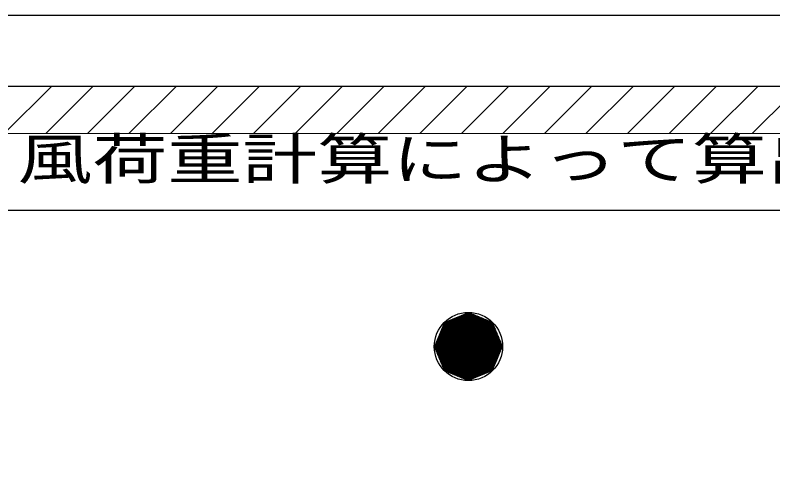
# Model space of a CAD drawing. Units: millimetres, scale not verified. Extents: x -122 to 111, y -112 to 112.
# Drawn here: x -20.54 to 20.4, y 72.9 to 97.11 of the extents above; entities that cross this region are included whole.
import ezdxf
from ezdxf.enums import TextEntityAlignment as Align

# ---------------------------------------------------------------- set-up
doc = ezdxf.new("R2010")
doc.units = ezdxf.units.MM
doc.header["$LTSCALE"] = 0.1
doc.layers.add('0-0_寸法線', color=6, linetype='Continuous')
doc.layers.add('0-1_Z_O-文字', color=134, linetype='Continuous')
doc.layers.add('0-2_ハッチング', color=30, linetype='Continuous', lineweight=18)
doc.styles.add('ＭＳ Ｐゴシック', font='')
doc.styles.get('ＭＳ Ｐゴシック').set_extended_font_data('MS PGothic')

msp = doc.modelspace()

# ---------------------------------------------------------------- linework, layer by layer
at = {"layer": '0-0_寸法線'}
for p, q in [((5.4207, 78.282), (3.0474, 80.6553)), ((5.4248, 78.292), (3.0574, 80.6594)), ((5.429, 78.302), (3.0674, 80.6636)), ((5.4331, 78.312), (3.0774, 80.6677)), ((5.4372, 78.322), (3.0874, 80.6718)), ((5.4414, 78.332), (3.0974, 80.676)), ((5.4455, 78.342), (3.1074, 80.6801)), ((5.4497, 78.352), (3.1174, 80.6843)), ((5.4538, 78.362), (3.1274, 80.6884)), ((5.458, 78.372), (3.1374, 80.6926)), ((5.4621, 78.382), (3.1474, 80.6967)), ((5.4662, 78.392), (3.1574, 80.7008)), ((5.4704, 78.402), (3.1674, 80.705)), ((5.4745, 78.412), (3.1774, 80.7091)), ((5.4787, 78.422), (3.1874, 80.7133)), ((5.4828, 78.432), (3.1974, 80.7174)), ((5.487, 78.442), (3.2074, 80.7215)), ((5.4911, 78.452), (3.2174, 80.7257)), ((5.4952, 78.462), (3.2274, 80.7298)), ((5.4994, 78.472), (3.2374, 80.734)), ((5.5035, 78.482), (3.2474, 80.7381)), ((5.5077, 78.492), (3.2574, 80.7423)), ((5.5118, 78.502), (3.2674, 80.7464)), ((5.516, 78.512), (3.2774, 80.7505)), ((5.5201, 78.522), (3.2874, 80.7547)), ((5.5242, 78.532), (3.2974, 80.7588)), ((5.5284, 78.542), (3.3074, 80.763)), ((5.5325, 78.552), (3.3174, 80.7671)), ((5.5367, 78.562), (3.3274, 80.7713)), ((5.5408, 78.572), (3.3374, 80.7754)), ((5.5449, 78.582), (3.3474, 80.7795)), ((5.5491, 78.592), (3.3574, 80.7837)), ((5.5532, 78.602), (3.3674, 80.7878)), ((5.5574, 78.612), (3.3774, 80.792)), ((5.5615, 78.622), (3.3874, 80.7961)), ((5.5657, 78.632), (3.3974, 80.8002)), ((5.5698, 78.642), (3.4074, 80.8044)), ((5.5739, 78.652), (3.4174, 80.8085)), ((5.5781, 78.662), (3.4274, 80.8127)), ((5.5822, 78.672), (3.4374, 80.8168)), ((5.5864, 78.682), (3.4474, 80.821)), ((5.5905, 78.692), (3.4574, 80.8251)), ((5.5947, 78.702), (3.4674, 80.8292)), ((5.5988, 78.712), (3.4774, 80.8334)), ((5.6029, 78.722), (3.4874, 80.8375)), ((5.6071, 78.732), (3.4974, 80.8417)), ((5.6112, 78.742), (3.5074, 80.8458)), ((5.6154, 78.752), (3.5174, 80.85)), ((5.6195, 78.762), (3.5274, 80.8541)), ((5.6236, 78.772), (3.5374, 80.8582)), ((5.6278, 78.782), (3.5474, 80.8624)), ((5.6319, 78.792), (3.5574, 80.8665)), ((5.6361, 78.802), (3.5674, 80.8707)), ((5.6402, 78.812), (3.5774, 80.8748)), ((5.6444, 78.822), (3.5874, 80.8789)), ((5.6485, 78.832), (3.5974, 80.8831)), ((5.6526, 78.842), (3.6074, 80.8872)), ((5.6568, 78.852), (3.6174, 80.8914)), ((5.6609, 78.862), (3.6274, 80.8955)), ((5.6651, 78.872), (3.6374, 80.8997)), ((5.6692, 78.882), (3.6474, 80.9038)), ((5.6734, 78.892), (3.6574, 80.9079)), ((5.6775, 78.902), (3.6674, 80.9121)), ((5.6816, 78.912), (3.6774, 80.9162)), ((5.6858, 78.922), (3.6874, 80.9204)), ((5.6899, 78.932), (3.6974, 80.9245)), ((5.6941, 78.942), (3.7074, 80.9287)), ((5.6982, 78.952), (3.7174, 80.9328)), ((5.7023, 78.962), (3.7274, 80.9369)), ((5.7065, 78.972), (3.7374, 80.9411)), ((5.7106, 78.982), (3.7474, 80.9452)), ((5.7148, 78.992), (3.7574, 80.9494)), ((5.7189, 79.002), (3.7674, 80.9535)), ((5.7231, 79.012), (3.7774, 80.9576)), ((5.7272, 79.022), (3.7874, 80.9618)), ((5.7313, 79.032), (3.7974, 80.9659)), ((5.7355, 79.042), (3.8074, 80.9701)), ((5.7396, 79.052), (3.8174, 80.9742)), ((5.7438, 79.062), (3.8274, 80.9784)), ((5.7479, 79.072), (3.8374, 80.9825)), ((5.7521, 79.082), (3.8474, 80.9866)), ((5.7562, 79.092), (3.8574, 80.9908)), ((5.7603, 79.102), (3.8674, 80.9949)), ((5.7645, 79.112), (3.8774, 80.9991)), ((5.7686, 79.122), (3.8874, 81.0032)), ((5.7728, 79.132), (3.8974, 81.0074)), ((5.7769, 79.142), (3.9074, 81.0115)), ((5.781, 79.152), (3.9174, 81.0156)), ((5.7852, 79.162), (3.9274, 81.0198)), ((5.7893, 79.172), (3.9374, 81.0239)), ((5.7935, 79.182), (3.9474, 81.0281)), ((5.7903, 79.1993), (3.9648, 81.0249)), ((5.7803, 79.2235), (3.9889, 81.0149)), ((5.7703, 79.2476), (4.013, 81.0049)), ((5.7603, 79.2718), (4.0372, 80.9949)), ((5.7503, 79.2959), (4.0613, 80.9849)), ((5.7403, 79.3201), (4.0855, 80.9749)), ((5.7303, 79.3442), (4.1096, 80.9649)), ((5.7203, 79.3683), (4.1338, 80.9549)), ((5.7103, 79.3925), (4.1579, 80.9449)), ((5.7003, 79.4166), (4.182, 80.9349)), ((5.6903, 79.4408), (4.2062, 80.9249)), ((5.6803, 79.4649), (4.2303, 80.9149)), ((5.6703, 79.4891), (4.2545, 80.9049)), ((5.6603, 79.5132), (4.2786, 80.8949)), ((5.6503, 79.5373), (4.3027, 80.8849)), ((5.6403, 79.5615), (4.3269, 80.8749)), ((5.6303, 79.5856), (4.351, 80.8649)), ((5.6203, 79.6098), (4.3752, 80.8549)), ((5.6103, 79.6339), (4.3993, 80.8449)), ((5.6003, 79.658), (4.4235, 80.8349)), ((5.5903, 79.6822), (4.4476, 80.8249)), ((5.5803, 79.7063), (4.4717, 80.8149)), ((5.5703, 79.7305), (4.4959, 80.8049)), ((5.5603, 79.7546), (4.52, 80.7949)), ((5.5503, 79.7788), (4.5442, 80.7849)), ((5.5403, 79.8029), (4.5683, 80.7749)), ((5.5303, 79.827), (4.5925, 80.7649)), ((5.5203, 79.8512), (4.6166, 80.7549)), ((5.5103, 79.8753), (4.6407, 80.7449)), ((5.5003, 79.8995), (4.6649, 80.7349)), ((5.4903, 79.9236), (4.689, 80.7249)), ((5.4803, 79.9478), (4.7132, 80.7149)), ((5.4703, 79.9719), (4.7373, 80.7049)), ((5.4603, 79.996), (4.7614, 80.6949)), ((5.4503, 80.0202), (4.7856, 80.6849)), ((5.4403, 80.0443), (4.8097, 80.6749)), ((5.4303, 80.0685), (4.8339, 80.6649)), ((5.4203, 80.0926), (4.858, 80.6549)), ((5.0141, 77.7835), (2.5489, 80.2487)), ((5.0241, 77.7876), (2.553, 80.2587)), ((5.0341, 77.7918), (2.5572, 80.2687)), ((5.0441, 77.7959), (2.5613, 80.2787)), ((5.0541, 77.8001), (2.5655, 80.2887)), ((5.0641, 77.8042), (2.5696, 80.2987)), ((5.0741, 77.8084), (2.5738, 80.3087)), ((5.0841, 77.8125), (2.5779, 80.3187)), ((5.0941, 77.8166), (2.582, 80.3287)), ((5.1041, 77.8208), (2.5862, 80.3387)), ((5.1141, 77.8249), (2.5903, 80.3487)), ((5.1241, 77.8291), (2.5945, 80.3587)), ((5.1341, 77.8332), (2.5986, 80.3687)), ((5.1441, 77.8373), (2.6028, 80.3787)), ((5.1541, 77.8415), (2.6069, 80.3887)), ((5.1641, 77.8456), (2.611, 80.3987)), ((5.1741, 77.8498), (2.6152, 80.4087)), ((5.1841, 77.8539), (2.6193, 80.4187)), ((5.1941, 77.8581), (2.6235, 80.4287)), ((5.2041, 77.8622), (2.6276, 80.4387)), ((5.2141, 77.8663), (2.6317, 80.4487)), ((5.2241, 77.8705), (2.6359, 80.4587)), ((5.2341, 77.8746), (2.64, 80.4687)), ((5.2441, 77.8788), (2.6442, 80.4787)), ((5.2541, 77.8829), (2.6483, 80.4887)), ((5.2591, 77.892), (2.6574, 80.4937)), ((5.2633, 77.902), (2.6674, 80.4979)), ((5.2674, 77.912), (2.6774, 80.502)), ((5.2716, 77.922), (2.6874, 80.5062)), ((5.2757, 77.932), (2.6974, 80.5103)), ((5.2798, 77.942), (2.7074, 80.5144)), ((5.284, 77.952), (2.7174, 80.5186)), ((5.2881, 77.962), (2.7274, 80.5227)), ((5.2923, 77.972), (2.7374, 80.5269)), ((5.2964, 77.982), (2.7474, 80.531)), ((5.3006, 77.992), (2.7574, 80.5352)), ((5.3047, 78.002), (2.7674, 80.5393)), ((5.3088, 78.012), (2.7774, 80.5434)), ((5.313, 78.022), (2.7874, 80.5476)), ((5.3171, 78.032), (2.7974, 80.5517)), ((5.3213, 78.042), (2.8074, 80.5559)), ((5.3254, 78.052), (2.8174, 80.56)), ((5.3296, 78.062), (2.8274, 80.5641)), ((5.3337, 78.072), (2.8374, 80.5683)), ((5.3378, 78.082), (2.8474, 80.5724)), ((5.342, 78.092), (2.8574, 80.5766)), ((5.3461, 78.102), (2.8674, 80.5807)), ((5.3503, 78.112), (2.8774, 80.5849)), ((5.3544, 78.122), (2.8874, 80.589)), ((5.3585, 78.132), (2.8974, 80.5931)), ((5.3627, 78.142), (2.9074, 80.5973)), ((5.3668, 78.152), (2.9174, 80.6014)), ((5.371, 78.162), (2.9274, 80.6056)), ((5.3751, 78.172), (2.9374, 80.6097)), ((5.3793, 78.182), (2.9474, 80.6139)), ((5.3834, 78.192), (2.9574, 80.618)), ((5.3875, 78.202), (2.9674, 80.6221)), ((5.3917, 78.212), (2.9774, 80.6263)), ((5.3958, 78.222), (2.9874, 80.6304)), ((5.4, 78.232), (2.9974, 80.6346)), ((5.4041, 78.242), (3.0074, 80.6387)), ((5.4083, 78.252), (3.0174, 80.6428)), ((5.4124, 78.262), (3.0274, 80.647)), ((5.4165, 78.272), (3.0374, 80.6511)), ((5.4103, 80.1167), (4.8822, 80.6449)), ((5.4003, 80.1409), (4.9063, 80.6349)), ((5.3903, 80.165), (4.9304, 80.6249)), ((5.3803, 80.1892), (4.9546, 80.6149)), ((5.3703, 80.2133), (4.9787, 80.6049)), ((5.3603, 80.2375), (5.0029, 80.5949)), ((5.3503, 80.2616), (5.027, 80.5849)), ((5.3403, 80.2857), (5.0512, 80.5749)), ((5.3303, 80.3099), (5.0753, 80.5649)), ((5.3203, 80.334), (5.0994, 80.5549)), ((5.3103, 80.3582), (5.1236, 80.5449)), ((5.3003, 80.3823), (5.1477, 80.5349)), ((5.2903, 80.4065), (5.1719, 80.5249)), ((5.2803, 80.4306), (5.196, 80.5149)), ((5.2703, 80.4547), (5.2201, 80.5049)), ((5.2603, 80.4789), (5.2443, 80.4949)), ((4.6041, 77.6137), (2.3791, 79.8387)), ((4.6141, 77.6178), (2.3832, 79.8487)), ((4.6241, 77.622), (2.3874, 79.8587)), ((4.6341, 77.6261), (2.3915, 79.8687)), ((4.6441, 77.6302), (2.3956, 79.8787)), ((4.6541, 77.6344), (2.3998, 79.8887)), ((4.6641, 77.6385), (2.4039, 79.8987)), ((4.6741, 77.6427), (2.4081, 79.9087)), ((4.6841, 77.6468), (2.4122, 79.9187)), ((4.6941, 77.651), (2.4164, 79.9287)), ((4.7041, 77.6551), (2.4205, 79.9387)), ((4.7141, 77.6592), (2.4246, 79.9487)), ((4.7241, 77.6634), (2.4288, 79.9587)), ((4.7341, 77.6675), (2.4329, 79.9687)), ((4.7441, 77.6717), (2.4371, 79.9787)), ((4.7541, 77.6758), (2.4412, 79.9887)), ((4.7641, 77.6799), (2.4454, 79.9987)), ((4.7741, 77.6841), (2.4495, 80.0087)), ((4.7841, 77.6882), (2.4536, 80.0187)), ((4.7941, 77.6924), (2.4578, 80.0287)), ((4.8041, 77.6965), (2.4619, 80.0387)), ((4.8141, 77.7007), (2.4661, 80.0487)), ((4.8241, 77.7048), (2.4702, 80.0587)), ((4.8341, 77.7089), (2.4743, 80.0687)), ((4.8441, 77.7131), (2.4785, 80.0787)), ((4.8541, 77.7172), (2.4826, 80.0887)), ((4.8641, 77.7214), (2.4868, 80.0987)), ((4.8741, 77.7255), (2.4909, 80.1087)), ((4.8841, 77.7297), (2.4951, 80.1187)), ((4.8941, 77.7338), (2.4992, 80.1287)), ((4.9041, 77.7379), (2.5033, 80.1387)), ((4.9141, 77.7421), (2.5075, 80.1487)), ((4.9241, 77.7462), (2.5116, 80.1587)), ((4.9341, 77.7504), (2.5158, 80.1687)), ((4.9441, 77.7545), (2.5199, 80.1787)), ((4.9541, 77.7586), (2.5241, 80.1887)), ((4.9641, 77.7628), (2.5282, 80.1987)), ((4.9741, 77.7669), (2.5323, 80.2087)), ((4.9841, 77.7711), (2.5365, 80.2187)), ((4.9941, 77.7752), (2.5406, 80.2287)), ((5.0041, 77.7794), (2.5448, 80.2387)), ((4.1941, 77.4438), (2.2093, 79.4287)), ((4.2041, 77.448), (2.2134, 79.4387)), ((4.2141, 77.4521), (2.2175, 79.4487)), ((4.2241, 77.4563), (2.2217, 79.4587)), ((4.2341, 77.4604), (2.2258, 79.4687)), ((4.2441, 77.4646), (2.23, 79.4787)), ((4.2541, 77.4687), (2.2341, 79.4887)), ((4.2641, 77.4728), (2.2382, 79.4987)), ((4.2741, 77.477), (2.2424, 79.5087)), ((4.2841, 77.4811), (2.2465, 79.5187)), ((4.2941, 77.4853), (2.2507, 79.5287)), ((4.3041, 77.4894), (2.2548, 79.5387)), ((4.3141, 77.4935), (2.259, 79.5487)), ((4.3241, 77.4977), (2.2631, 79.5587)), ((4.3341, 77.5018), (2.2672, 79.5687)), ((4.3441, 77.506), (2.2714, 79.5787)), ((4.3541, 77.5101), (2.2755, 79.5887)), ((4.3641, 77.5143), (2.2797, 79.5987)), ((4.3741, 77.5184), (2.2838, 79.6087)), ((4.3841, 77.5225), (2.288, 79.6187)), ((4.3941, 77.5267), (2.2921, 79.6287)), ((4.4041, 77.5308), (2.2962, 79.6387)), ((4.4141, 77.535), (2.3004, 79.6487)), ((4.4241, 77.5391), (2.3045, 79.6587)), ((4.4341, 77.5433), (2.3087, 79.6687)), ((4.4441, 77.5474), (2.3128, 79.6787)), ((4.4541, 77.5515), (2.3169, 79.6887)), ((4.4641, 77.5557), (2.3211, 79.6987)), ((4.4741, 77.5598), (2.3252, 79.7087)), ((4.4841, 77.564), (2.3294, 79.7187)), ((4.4941, 77.5681), (2.3335, 79.7287)), ((4.5041, 77.5722), (2.3377, 79.7387)), ((4.5141, 77.5764), (2.3418, 79.7487)), ((4.5241, 77.5805), (2.3459, 79.7587)), ((4.5341, 77.5847), (2.3501, 79.7687)), ((4.5441, 77.5888), (2.3542, 79.7787)), ((4.5541, 77.593), (2.3584, 79.7887)), ((4.5641, 77.5971), (2.3625, 79.7987)), ((4.5741, 77.6012), (2.3667, 79.8087)), ((4.5841, 77.6054), (2.3708, 79.8187)), ((4.5941, 77.6095), (2.3749, 79.8287)), ((3.9541, 77.3444), (2.1098, 79.1887)), ((3.9641, 77.3486), (2.114, 79.1987)), ((3.9326, 77.3518), (2.1172, 79.1672)), ((3.9741, 77.3527), (2.1181, 79.2087)), ((3.9841, 77.3569), (2.1223, 79.2187)), ((3.9941, 77.361), (2.1264, 79.2287)), ((3.9085, 77.3618), (2.1272, 79.143)), ((4.0041, 77.3651), (2.1306, 79.2387)), ((4.0141, 77.3693), (2.1347, 79.2487)), ((3.8843, 77.3718), (2.1372, 79.1189)), ((4.0241, 77.3734), (2.1388, 79.2587)), ((4.0341, 77.3776), (2.143, 79.2687)), ((4.0441, 77.3817), (2.1471, 79.2787)), ((3.8602, 77.3818), (2.1472, 79.0948)), ((4.0541, 77.3859), (2.1513, 79.2887)), ((4.0641, 77.39), (2.1554, 79.2987)), ((3.836, 77.3918), (2.1572, 79.0706)), ((4.0741, 77.3941), (2.1595, 79.3087)), ((4.0841, 77.3983), (2.1637, 79.3187)), ((3.8119, 77.4018), (2.1672, 79.0465)), ((4.0941, 77.4024), (2.1678, 79.3287)), ((4.1041, 77.4066), (2.172, 79.3387)), ((4.1141, 77.4107), (2.1761, 79.3487)), ((3.7877, 77.4118), (2.1772, 79.0223)), ((4.1241, 77.4148), (2.1803, 79.3587)), ((4.1341, 77.419), (2.1844, 79.3687)), ((4.1441, 77.4231), (2.1885, 79.3787)), ((4.1541, 77.4273), (2.1927, 79.3887)), ((4.1641, 77.4314), (2.1968, 79.3987)), ((4.1741, 77.4356), (2.201, 79.4087)), ((4.1841, 77.4397), (2.2051, 79.4187)), ((3.7636, 77.4218), (2.1872, 78.9982)), ((3.7395, 77.4318), (2.1972, 78.9741)), ((3.7153, 77.4418), (2.2072, 78.9499)), ((3.6912, 77.4518), (2.2172, 78.9258)), ((3.667, 77.4618), (2.2272, 78.9016)), ((3.6429, 77.4718), (2.2372, 78.8775)), ((3.6187, 77.4818), (2.2472, 78.8533)), ((3.5946, 77.4918), (2.2572, 78.8292)), ((3.5705, 77.5018), (2.2672, 78.8051)), ((3.5463, 77.5118), (2.2772, 78.7809)), ((3.5222, 77.5218), (2.2872, 78.7568)), ((3.498, 77.5318), (2.2972, 78.7326)), ((3.4739, 77.5418), (2.3072, 78.7085)), ((3.4498, 77.5518), (2.3172, 78.6843)), ((3.4256, 77.5618), (2.3272, 78.6602)), ((3.4015, 77.5718), (2.3372, 78.6361)), ((3.3773, 77.5818), (2.3472, 78.6119)), ((3.3532, 77.5918), (2.3572, 78.5878)), ((3.329, 77.6018), (2.3672, 78.5636)), ((3.3049, 77.6118), (2.3772, 78.5395)), ((3.2808, 77.6218), (2.3872, 78.5153)), ((3.2566, 77.6318), (2.3972, 78.4912)), ((3.2325, 77.6418), (2.4072, 78.4671)), ((3.2083, 77.6518), (2.4172, 78.4429)), ((3.1842, 77.6618), (2.4272, 78.4188)), ((3.16, 77.6718), (2.4372, 78.3946)), ((3.1359, 77.6818), (2.4472, 78.3705)), ((3.1118, 77.6918), (2.4572, 78.3464)), ((3.0876, 77.7018), (2.4672, 78.3222)), ((3.0635, 77.7118), (2.4772, 78.2981)), ((3.0393, 77.7218), (2.4872, 78.2739)), ((3.0152, 77.7318), (2.4972, 78.2498)), ((2.9911, 77.7418), (2.5072, 78.2256)), ((2.9669, 77.7518), (2.5172, 78.2015)), ((2.9428, 77.7618), (2.5272, 78.1774)), ((2.9186, 77.7718), (2.5372, 78.1532)), ((2.8945, 77.7818), (2.5472, 78.1291)), ((2.8703, 77.7918), (2.5572, 78.1049)), ((2.8462, 77.8018), (2.5672, 78.0808)), ((2.8221, 77.8118), (2.5772, 78.0566)), ((2.7979, 77.8218), (2.5872, 78.0325)), ((2.7738, 77.8318), (2.5972, 78.0084)), ((2.7496, 77.8418), (2.6072, 77.9842)), ((2.7255, 77.8518), (2.6172, 77.9601)), ((2.7013, 77.8618), (2.6272, 77.9359)), ((2.6772, 77.8718), (2.6372, 77.9118)), ((2.6531, 77.8818), (2.6472, 77.8877))]:
    msp.add_line(p, q, dxfattribs=at)
at = {"layer": '0-0_寸法線', "color": 134}
for points in [[(-107.4077, -103.8531), (-107.4077, 97.1069), (111.4723, 97.1069)], [(-103.5677, -103.8531), (-103.5677, 93.2669), (111.4723, 93.2669)]]:
    msp.add_lwpolyline(points, dxfattribs=at)
at = {"layer": '0-0_寸法線'}
msp.add_circle((3.9523, 79.1869), 1.8432, dxfattribs=at)
at = {"layer": '0-1_Z_O-文字'}
msp.add_line((-86.2015, 86.5652), (109.4723, 86.5652), dxfattribs=at)
at = {"layer": '0-2_ハッチング'}
for p, q in [((-21.1255, 90.7069), (-18.5655, 93.2669)), ((-18.8804, 90.7069), (-16.3204, 93.2669)), ((-16.6354, 90.7069), (-14.0754, 93.2669)), ((-14.3903, 90.7069), (-11.8303, 93.2669)), ((-12.1452, 90.7069), (-9.5852, 93.2669)), ((-9.9002, 90.7069), (-7.3402, 93.2669)), ((-7.6551, 90.7069), (-5.0951, 93.2669)), ((-5.41, 90.7069), (-2.85, 93.2669)), ((-3.165, 90.7069), (-0.605, 93.2669)), ((-0.9199, 90.7069), (1.6401, 93.2669)), ((1.3252, 90.7069), (3.8852, 93.2669)), ((3.5702, 90.7069), (6.1302, 93.2669)), ((5.8153, 90.7069), (8.3753, 93.2669)), ((8.0603, 90.7069), (10.6203, 93.2669)), ((10.3054, 90.7069), (12.8654, 93.2669)), ((12.5505, 90.7069), (15.1105, 93.2669)), ((14.7955, 90.7069), (17.3555, 93.2669)), ((17.0406, 90.7069), (19.6006, 93.2669)), ((19.2857, 90.7069), (21.8457, 93.2669))]:
    msp.add_line(p, q, dxfattribs=at)
msp.add_lwpolyline([(-101.0077, -103.8531), (-101.0077, 90.7069), (111.4723, 90.7069)], dxfattribs=at)

# ---------------------------------------------------------------- texts
at = {"layer": '0-1_Z_O-文字', "style": 'ＭＳ Ｐゴシック', "width": 1.35}
msp.add_text('風荷重計算によって算出したピッチ', height=2.199, dxfattribs=at).set_placement((-20.4101, 87.5737), align=Align.BOTTOM_LEFT)

doc.saveas('drawing.dxf')
